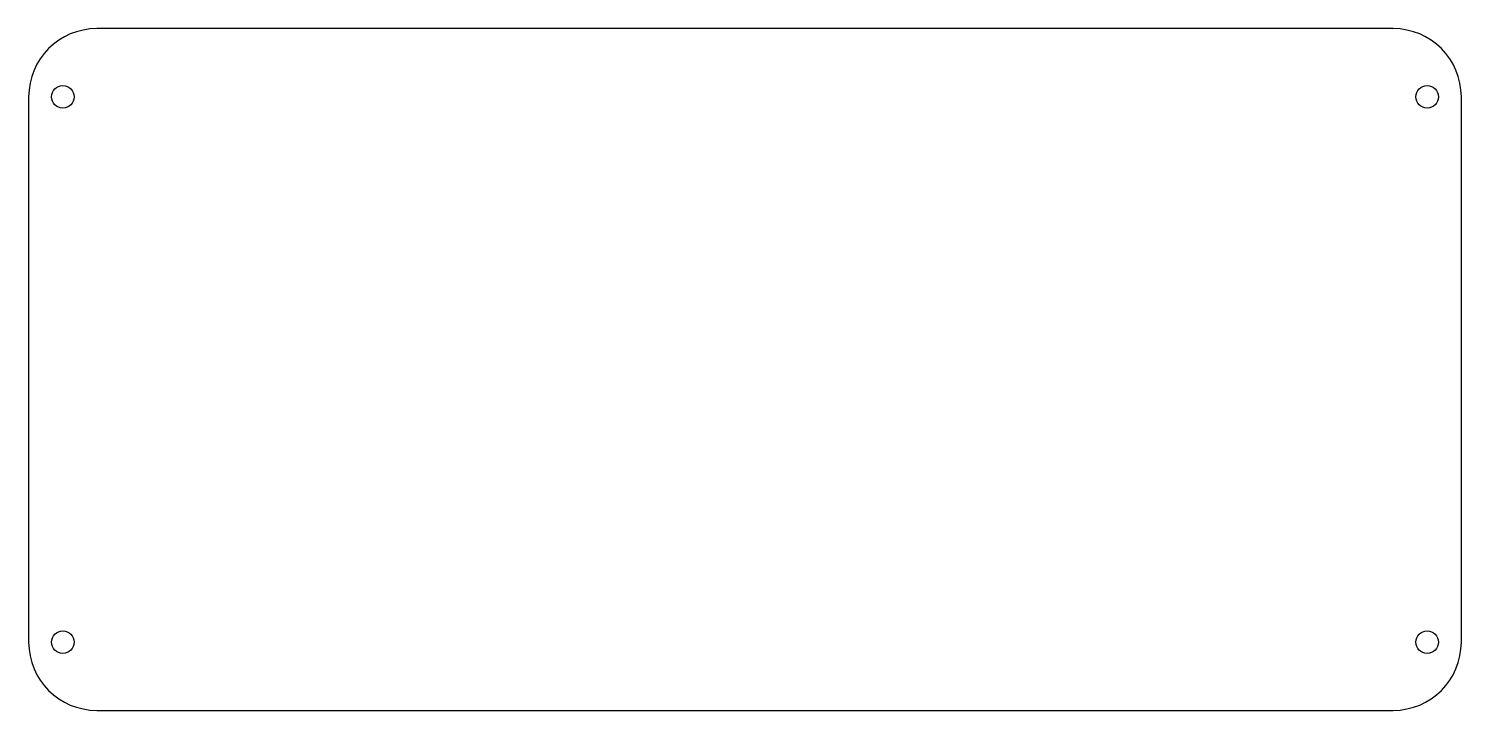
# Model space of a CAD drawing. Header units: millimetres. Extents: x -210 to 0, y 0 to 100.
import ezdxf

# ---------------------------------------------------------------- set-up
doc = ezdxf.new("R2010")
doc.units = ezdxf.units.MM

msp = doc.modelspace()

# ---------------------------------------------------------------- linework, layer by layer
at = {"color": 7, "linetype": 'Continuous', "lineweight": 25}
for p, q in [((-10, 100), (-200, 100)), ((-210, 90), (-210, 10)), ((0, 10), (0, 90)), ((-200, 0), (-10, 0))]:
    msp.add_line(p, q, dxfattribs=at)
for centre in [(-205, 90), (-5, 90), (-205, 10), (-5, 10)]:
    msp.add_circle(centre, 1.65, dxfattribs=at)
for centre, start, end in [((-200, 90), 90, 180), ((-10, 90), 0, 90), ((-200, 10), 180, 270), ((-10, 10), 270, 0)]:
    msp.add_arc(centre, 10, start, end, dxfattribs=at)

doc.saveas('drawing.dxf')
